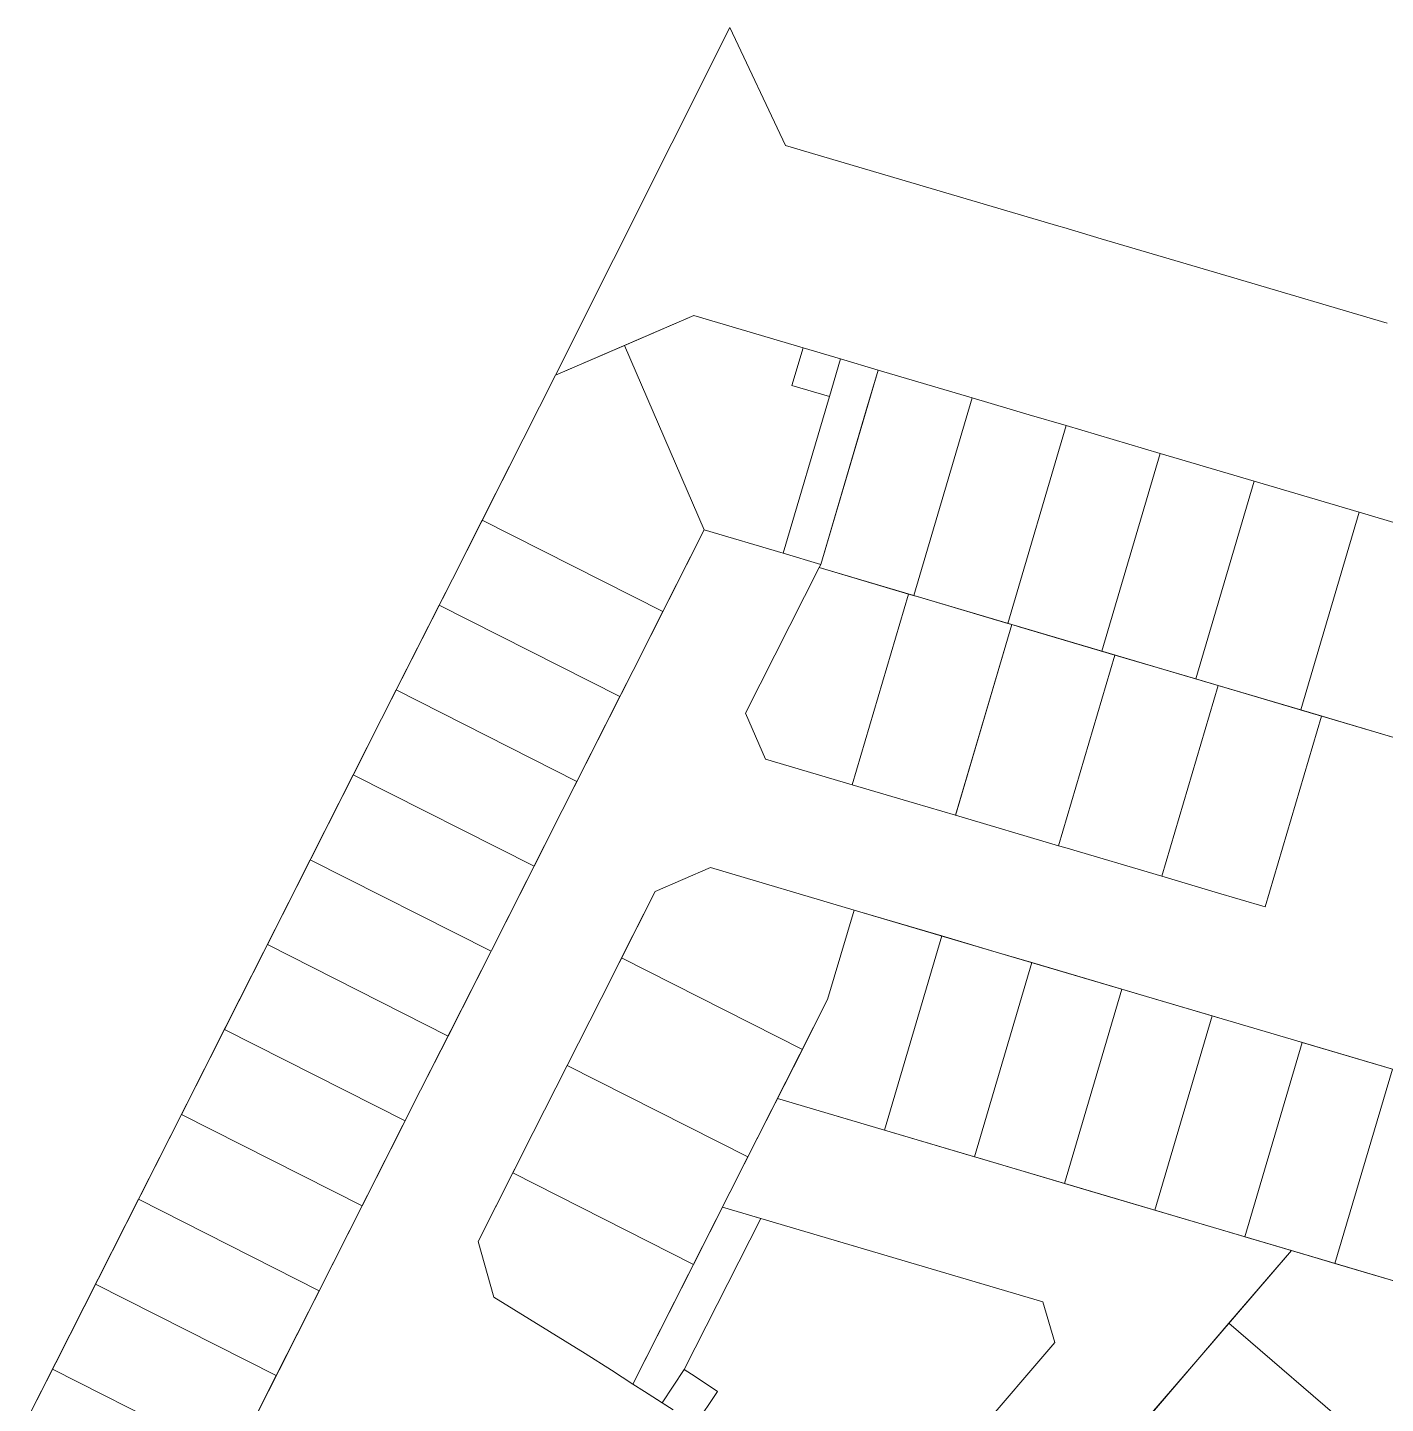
# Model space of a CAD drawing. Header units: millimetres. Extents: x -12746 to 1016489, y -409013 to 338495.
# Drawn here: x 155959 to 363804, y 127912 to 338495 of the extents above; entities that cross this region are included whole.
import ezdxf

# ---------------------------------------------------------------- set-up
doc = ezdxf.new("R2010")
doc.units = ezdxf.units.MM
doc.layers.add('A-DETL', color=90, linetype='Continuous', lineweight=9)

msp = doc.modelspace()

# ---------------------------------------------------------------- linework, layer by layer
at = {"layer": 'A-DETL'}
for p, q in [((263469.4, 338494.5), (236770.4, 285277.5)), ((271992.4, 320443.5), (263469.4, 338494.5)), ((276977.4, 318970.5), (271992.4, 320443.5)), ((313821.4, 308082.5), (276977.4, 318970.5)), ((314551.4, 307866.5), (313821.4, 308082.5)), ((320307.4, 306168.5), (314551.4, 307866.5)), ((340255.4, 300274.5), (320307.4, 306168.5)), ((364038.4, 293248.5), (340255.4, 300274.5)), ((236768.4, 285275.5), (257927.4, 294408.5)), ((247347.9, 289842), (257927.4, 294408.5)), ((257927.4, 294408.5), (274652.4, 289467.5)), ((257927.4, 294408.5), (274652.4, 289467.5)), ((236768.4, 285275.5), (247347.9, 289842)), ((259535.4, 261609.5), (247347.9, 289842)), ((247347.9, 289842), (259535.4, 261609.5)), ((259535.4, 261609.5), (247347.9, 289842)), ((274652.4, 289467.5), (272952.4, 283713.5)), ((274652.4, 289467.5), (272952.4, 283713.5)), ((274652.4, 289467.5), (272952.4, 283713.5)), ((274652.4, 289467.5), (272952.4, 283713.5)), ((274652.4, 289467.5), (272952.4, 283713.5)), ((280406.4, 287767.5), (274652.4, 289467.5)), ((280406.4, 287767.5), (274652.4, 289467.5)), ((280406.4, 287767.5), (274652.4, 289467.5)), ((278706.4, 282012.5), (280406.4, 287767.5)), ((278706.4, 282012.5), (280406.4, 287767.5)), ((280406.4, 287767.5), (278706.4, 282012.5)), ((278706.4, 282012.5), (280406.4, 287767.5)), ((278706.4, 282012.5), (280406.4, 287767.5)), ((280406.4, 287767.5), (286160.4, 286067.5)), ((286160.4, 286067.5), (280406.4, 287767.5)), ((231819.4, 275495.5), (236768.4, 285275.5)), ((231819.4, 275495.5), (236768.4, 285275.5)), ((236770.4, 285277.5), (231877.9, 275609.2)), ((286160.4, 286067.5), (277377.4, 256337.5)), ((286160.4, 286067.5), (284494.4, 280427.5)), ((284494.4, 280427.5), (286160.4, 286067.5)), ((286160.4, 286067.5), (284494.4, 280427.5)), ((300545.7, 281817.5), (286160.4, 286067.5)), ((272952.4, 283713.5), (278706.4, 282012.5)), ((272952.4, 283713.5), (278706.4, 282012.5)), ((272952.4, 283713.5), (278706.4, 282012.5)), ((272952.4, 283713.5), (278706.4, 282012.5)), ((272952.4, 283713.5), (278706.4, 282012.5)), ((271623.4, 258037.5), (278706.4, 282012.5)), ((278706.4, 282012.5), (271623.4, 258037.5)), ((278706.4, 282012.5), (271623.4, 258037.5)), ((278706.4, 282012.5), (271623.4, 258037.5)), ((284494.4, 280427.5), (277377.4, 256337.5)), ((277377.4, 256337.5), (284494.4, 280427.5)), ((284494.4, 280427.5), (277377.4, 256337.5)), ((300545.7, 281817.7), (291604, 251550.5)), ((291604, 251550.4), (300545.7, 281817.7)), ((291604, 251550.5), (300545.7, 281817.5)), ((300545.7, 281817.7), (309268.4, 279240.5)), ((309268.4, 279240.5), (314931, 277567.6)), ((314931, 277567.6), (305989.3, 247300.5)), ((314931, 277567.6), (305989.3, 247300.5)), ((314931, 277567.6), (305989.3, 247300.5)), ((329316.4, 273317.9), (314931, 277567.6)), ((220982.4, 254081.5), (231819.4, 275495.5)), ((231821.4, 275497.5), (225368.7, 262747)), ((225554.3, 263115.7), (231819.4, 275495.5)), ((320374.7, 243050.5), (329316.4, 273317.9)), ((329316.4, 273317.9), (320374.7, 243050.5)), ((320374.7, 243050.4), (329316.4, 273317.9)), ((329316.4, 273317.9), (332286.4, 272440.5)), ((332286.4, 272440.5), (343701.5, 269067.1)), ((343701.5, 269067.1), (334760, 238800.5)), ((334760, 238800.5), (343701.5, 269067.1)), ((343701.5, 269067.1), (334760, 238800.5)), ((343701.5, 269067.1), (355300.4, 265639.5)), ((355300.4, 265639.5), (359793.1, 264312.5)), ((359793.1, 264312.5), (350851.7, 234046.3)), ((350851.7, 234046.3), (359793.1, 264312.5)), ((350851.7, 234046.3), (359793.1, 264312.5)), ((359793.1, 264312.5), (370166.4, 261248.5)), ((220982.4, 254081.5), (225554.3, 263115.7)), ((225368.7, 262747), (220984.4, 254083.5)), ((253213.8, 249118), (225554.3, 263115.7)), ((253213.8, 249118), (225554.3, 263115.7)), ((225554.3, 263115.7), (253213.8, 249118)), ((259535.4, 261609.5), (248642.4, 240084.5)), ((259535.4, 261609.5), (253213.8, 249118)), ((271623.4, 258037.5), (259535.4, 261609.5)), ((271623.4, 258037.5), (259535.4, 261609.5)), ((277377.4, 256337.5), (271623.4, 258037.5)), ((271623.4, 258037.5), (277377.4, 256337.5)), ((265856.4, 233570.5), (277120.3, 255829.5)), ((277377.4, 256337.5), (277120.3, 255829.5)), ((277120.3, 255829.5), (365060.7, 229848.5)), ((277120.3, 255829.5), (290815, 251783.6)), ((277120.3, 255829.5), (291604, 251550.5)), ((210145.4, 232668.5), (220982.4, 254081.5)), ((220984.4, 254083.5), (218860.5, 249886.9)), ((218969.3, 250103.9), (220982.4, 254081.5)), ((282190.2, 222590.4), (290815, 251783.5)), ((290815, 251783.6), (282190.4, 222591.3)), ((282190.4, 222591.3), (290815, 251783.5)), ((290815, 251783.5), (292483.3, 251290.7)), ((292483.3, 251290.7), (291604, 251550.4)), ((292483.3, 251290.7), (306609.5, 247117.2)), ((305989.3, 247300.5), (292483.3, 251290.7)), ((218860.5, 249886.9), (212352.1, 237026.9)), ((218969.3, 250103.9), (212394.6, 237112.9)), ((246629.1, 236106.1), (218969.3, 250103.9)), ((246629.1, 236106.1), (218969.3, 250103.9)), ((218969.3, 250103.9), (246629.1, 236106.1)), ((253213.8, 249118), (248642.4, 240084.5)), ((306609.5, 247117.2), (297984.7, 217924.1)), ((297985, 217924.8), (306609.5, 247117.2)), ((306609.5, 247117.2), (297985, 217924.8)), ((305989.3, 247300.5), (306609.5, 247117.2)), ((306609.5, 247117.2), (307717.2, 246790)), ((306609.5, 247117.2), (307717.2, 246790)), ((307717.2, 246790), (322404.1, 242450.9)), ((307717.2, 246790), (320374.7, 243050.5)), ((313779.3, 213257.8), (322404.1, 242450.9)), ((313779.3, 213258), (322404.1, 242450.9)), ((322404.1, 242450.9), (313779.3, 213257.8)), ((322404.1, 242450.9), (320374.7, 243050.4)), ((322404.1, 242450.9), (322951.1, 242289.3)), ((334760, 238800.5), (322404.1, 242450.9)), ((322951.1, 242289.3), (338198.6, 237784.6)), ((248642.4, 240084.5), (237805.4, 218669.5)), ((248642.4, 240084.5), (246629.1, 236106.1)), ((338198.6, 237784.6), (334760, 238800.5)), ((210145.4, 232668.5), (212394.6, 237112.9)), ((212352.1, 237026.9), (210147.4, 232670.5)), ((212394.6, 237112.9), (240054.9, 223114.8)), ((240054.9, 223114.8), (212394.6, 237112.9)), ((212394.6, 237112.9), (240054.9, 223114.8)), ((240054.9, 223114.8), (246629.1, 236106.1)), ((329573.8, 208591.4), (338198.6, 237784.6)), ((329573.8, 208591.5), (338198.6, 237784.6)), ((338198.6, 237784.6), (329573.8, 208591.4)), ((338198.6, 237784.6), (350851.7, 234046.3)), ((338198.6, 237784.6), (353993.2, 233118.2)), ((365060.7, 229848.4), (350851.7, 234046.3)), ((199308.4, 211254.5), (210145.4, 232668.5)), ((205820.1, 224121.8), (210145.4, 232668.5)), ((210147.4, 232670.5), (205843.9, 224166.7)), ((268900.4, 226517.5), (265856.4, 233570.5)), ((345368.4, 203925.1), (353993.2, 233118.2)), ((353993.2, 233118.2), (345368.4, 203925.1)), ((282190.4, 222591.3), (268900.4, 226517.5)), ((205820.1, 224121.8), (199245.7, 211130.6)), ((205843.9, 224166.7), (199335.7, 211306.6)), ((233480.4, 210123.7), (205820.1, 224121.8)), ((205820.1, 224121.8), (233480.4, 210123.7)), ((233480.4, 210123.7), (205820.1, 224121.8)), ((240054.9, 223114.8), (237805.4, 218669.5)), ((291701.4, 219781.5), (282190.4, 222591.3)), ((297985, 217924.8), (291701.4, 219781.5)), ((237805.4, 218669.5), (226968.4, 197256.5)), ((237805.4, 218669.5), (233480.4, 210123.7)), ((313779.3, 213257.8), (297985, 217924.8)), ((314718.4, 212980.5), (313779.3, 213258)), ((329573.8, 208591.4), (314718.4, 212980.5)), ((188471.4, 189840.5), (199308.4, 211254.5)), ((199245.7, 211130.6), (192671.2, 198139.5)), ((199310.4, 211256.5), (192827.6, 198446.5)), ((226905.7, 197132.7), (199245.7, 211130.6)), ((226905.7, 197132.7), (199245.7, 211130.6)), ((199245.7, 211130.6), (226905.7, 197132.7)), ((233480.4, 210123.7), (226968.4, 197256.5)), ((252036.4, 206263.5), (260500.4, 209917.5)), ((252036.4, 206263.5), (260500.4, 209917.5)), ((260500.4, 209917.5), (282458.4, 203429.5)), ((260500.4, 209917.5), (282458.4, 203429.5)), ((337734.4, 206180.5), (329573.8, 208591.5)), ((243761.4, 189913.5), (252036.4, 206263.5)), ((246892.4, 196099.5), (252036.4, 206263.5)), ((345368.4, 203925.1), (337734.4, 206180.5)), ((278407.6, 189719.8), (282458.5, 203430.1)), ((278407.6, 189719.8), (282458.4, 203429.5)), ((282458.4, 203429.5), (278407.6, 189719.8)), ((282458.4, 203429.5), (295884.8, 199463.2)), ((282458.4, 203429.5), (304221.4, 197000.5)), ((186096.8, 185148.3), (192671.2, 198139.5)), ((192827.6, 198446.5), (188473.4, 189842.5)), ((192671.2, 198139.5), (220330.8, 184141.8)), ((220330.8, 184141.8), (192671.2, 198139.5)), ((192671.2, 198139.5), (220330.8, 184141.8)), ((295884.8, 199463.2), (287100.8, 169733.7)), ((287100.8, 169733.7), (295884.8, 199463.2)), ((295884.8, 199463.2), (287100.8, 169733.7)), ((295884.8, 199463.2), (304221.4, 197000.5)), ((226968.4, 197256.5), (216130.4, 175842.5)), ((220330.8, 184141.8), (226905.7, 197132.7)), ((243761.4, 189913.5), (246892.2, 196099.6)), ((246892.2, 196099.6), (274552.1, 182101.4)), ((246892.4, 196099.5), (274552.1, 182101.4)), ((274552.1, 182101.4), (246892.4, 196099.5)), ((304221.4, 197000.5), (309678.6, 195388.2)), ((304221.4, 197000.5), (327237.4, 190200.5)), ((309678.6, 195388.2), (300894.5, 165658.1)), ((300894.5, 165658.1), (309678.6, 195388.2)), ((309678.6, 195388.2), (300894.5, 165658.1)), ((323472.4, 191312.9), (309678.6, 195388.2)), ((177634.4, 168426.5), (188471.4, 189840.5)), ((188473.4, 189842.5), (186319.4, 185586.3)), ((233370.4, 169379.5), (243761.4, 189913.5)), ((238565.9, 179646.5), (243761.4, 189913.5)), ((248629.2, 130878.6), (278407.6, 189719.8)), ((270739.5, 174567.8), (278407.6, 189719.8)), ((278407.6, 189719.8), (274552.1, 182101.4)), ((323472.4, 191312.9), (314688.2, 161582.6)), ((314688.3, 161583.1), (323472.4, 191312.9)), ((314688.3, 161583.1), (323472.4, 191312.9)), ((323472.4, 191312.9), (327237.4, 190200.5)), ((327237.4, 190200.5), (337266, 187237.2)), ((327237.4, 190200.5), (338791.4, 186786.5)), ((186319.4, 185586.3), (179811.3, 172726.2)), ((337266, 187237.2), (328481.9, 157507.1)), ((337266, 187237.2), (328482.1, 157507.6)), ((328482.1, 157507.6), (337266, 187237.2)), ((337266, 187237.2), (338791.4, 186786.5)), ((338791.4, 186786.5), (350251.4, 183400.5)), ((338791.4, 186786.5), (350251.4, 183400.5)), ((186096.8, 185148.3), (179522.3, 172157.1)), ((213756, 171150.8), (186096, 185148.7)), ((213756, 171150.8), (186096.8, 185148.3)), ((213756, 171150.8), (186096.8, 185148.3)), ((220330.8, 184141.8), (216130.4, 175842.5)), ((350251.4, 183400.5), (351059.7, 183161.6)), ((350251.4, 183400.5), (373268.4, 176599.5)), ((274552.1, 182101.4), (266225.6, 165648.4)), ((351059.7, 183161.6), (342275.6, 153431.6)), ((351059.7, 183161.6), (342275.7, 153431.9)), ((351059.7, 183161.6), (342275.7, 153431.9)), ((364853.4, 179085.9), (351059.7, 183161.6)), ((233370.4, 169379.5), (238565.9, 179646.5)), ((266225.6, 165648.4), (238565.9, 179646.5)), ((238565.9, 179646.5), (266225.6, 165648.4)), ((266225.6, 165648.4), (238565.9, 179646.5)), ((356069.3, 149356.1), (364853.4, 179085.9)), ((356069.3, 149356.1), (364853.4, 179085.9)), ((364853.4, 179085.9), (356069.3, 149356.1)), ((216130.4, 175842.5), (205293.4, 154428.5)), ((216130.4, 175842.5), (213756, 171150.8)), ((179811.3, 172726.2), (177636.4, 168428.5)), ((410776.6, 133192.1), (270739.5, 174567.8)), ((287100.8, 169733.7), (270739.5, 174567.8)), ((179522.3, 172157.1), (172947.9, 159166)), ((207181.6, 158159.6), (179521.5, 172157.5)), ((179522.3, 172157.1), (207181.6, 158159.6)), ((207181.6, 158159.6), (179522.3, 172157.1)), ((207181.6, 158159.6), (213756, 171150.8)), ((224920.4, 152683.5), (233370.4, 169379.5)), ((230239.5, 163193.4), (233370.4, 169379.5)), ((287100.8, 169733.7), (300894.5, 165658.1)), ((166797.4, 147012.5), (177634.4, 168426.5)), ((177636.4, 168428.5), (173303.1, 159866)), ((257899, 149195.4), (266225.6, 165648.4)), ((300964.4, 165637.5), (314688.3, 161583.1)), ((318454.4, 160470.5), (300964.4, 165637.5)), ((230239.5, 163193.4), (224920.4, 152683.5)), ((230239.3, 163193.5), (257899, 149195.4)), ((257899, 149195.4), (230239.5, 163193.4)), ((257899, 149195.4), (230239.5, 163193.4)), ((318454.4, 160470.5), (314688.3, 161583.1)), ((328482.1, 157507.6), (318454.4, 160470.5)), ((341468.4, 153670.5), (318454.4, 160470.5)), ((172947.9, 159166), (166797.4, 147012.5)), ((173303.1, 159866), (166799.4, 147014.5)), ((200607.1, 145168.4), (172947.1, 159166.4)), ((200607.1, 145168.4), (172947.9, 159166)), ((172947.9, 159166), (200607.1, 145168.4)), ((200607.1, 145168.4), (207181.6, 158159.6)), ((248629.2, 130878.6), (262339.1, 157968.8)), ((262339.1, 157968.8), (311341.4, 143489.5)), ((262339.1, 157968.8), (268188.9, 156240.3)), ((268188.9, 156240.3), (256474.9, 133093.9)), ((256474.9, 133093.9), (268188.9, 156240.3)), ((268188.9, 156240.3), (256474.9, 133093.9)), ((268188.9, 156240.3), (311341.4, 143489.5)), ((341468.4, 153670.5), (328482.1, 157507.6)), ((205293.4, 154428.5), (194456.4, 133014.5)), ((224920.4, 152683.5), (227320.4, 144184.5)), ((227320.4, 144184.5), (224920.4, 152683.5)), ((342275.7, 153431.9), (341468.4, 153670.5)), ((349400.4, 151326.5), (341468.4, 153670.5)), ((342275.7, 153431.9), (349400.4, 151326.5)), ((335072.4, 134635.5), (349400.4, 151326.5)), ((339833.6, 140182), (349400.4, 151326.5)), ((349400.4, 151326.5), (356069.3, 149356.1)), ((349400.4, 151326.5), (378454.4, 142742.1)), ((248629.2, 130878.6), (257899, 149195.4)), ((356069.3, 149356.1), (369863, 145280.6)), ((155959.4, 125598.5), (166797.4, 147012.5)), ((166373.4, 146174.8), (159798.5, 133183.9)), ((166799.4, 147014.5), (160286.4, 134146)), ((194032.7, 132177.3), (166372.6, 146175.2)), ((166797.4, 147012.5), (166373.4, 146174.8)), ((194032.7, 132177.3), (166373.4, 146174.8)), ((166373.4, 146174.8), (194032.7, 132177.3)), ((194032.7, 132177.3), (200607.1, 145168.4)), ((227320.4, 144184.5), (241322.4, 135564.5)), ((241322.4, 135564.5), (227320.4, 144184.5)), ((311341.4, 143489.5), (313187.4, 137236.5)), ((311341.4, 143489.5), (313187.4, 137236.5)), ((335072.4, 134635.5), (339833.6, 140182)), ((339833.3, 140182.4), (363355.8, 119989.8)), ((363355.8, 119989.8), (339833.6, 140182)), ((339833.6, 140182), (363355.8, 119989.8)), ((313187.4, 137236.5), (289903.4, 110112.5)), ((313187.4, 137236.5), (289903.4, 110112.5)), ((241322.4, 135564.5), (245344.4, 132985.5)), ((245344.4, 132985.5), (241322.4, 135564.5)), ((159798.5, 133183.9), (155959.4, 125598.5)), ((160286.4, 134146), (155961.4, 125600.5)), ((187458.2, 119186.1), (159798.2, 133184.1)), ((159798.5, 133183.9), (187458.2, 119186.1)), ((187458.2, 119186.1), (159798.5, 133183.9)), ((194456.4, 133014.5), (183619.4, 111600.5)), ((245344.4, 132985.5), (248629.4, 130878.5)), ((245344.4, 132985.5), (248629.2, 130878.6)), ((248629.4, 130878.5), (245344.4, 132985.5)), ((256474.9, 133093.9), (253080.4, 128024.1)), ((253080.4, 128024.1), (256474.9, 133093.9)), ((256474.9, 133093.9), (253080.4, 128024.1)), ((258129.3, 132032.6), (256474.9, 133093.9)), ((256474.9, 133093.9), (258129.3, 132032.6)), ((258129.3, 132032.6), (256474.9, 133093.9)), ((318475.4, 115302.5), (335072.4, 134635.5)), ((327047.3, 125287.5), (335072.4, 134635.5)), ((187458.2, 119186.1), (194032.7, 132177.3)), ((250395.4, 129746.5), (248629.2, 130878.6)), ((248629.4, 130878.5), (250395.4, 129746.5)), ((250395.4, 129746.5), (248629.4, 130878.5)), ((261565.1, 129732.2), (258129.3, 132032.6)), ((258129.3, 132032.6), (261565.1, 129732.2)), ((261565.1, 129732.2), (258129.3, 132032.6)), ((254785.4, 126930.5), (250395.4, 129746.5)), ((253080.4, 128024.1), (250395.4, 129746.5)), ((261565.1, 129732.2), (258171.3, 124663.4)), ((261565.1, 129732.2), (258171.3, 124663.4)), ((258171.3, 124663.4), (261565.1, 129732.2)), ((253080.4, 128024.1), (254785.4, 126930.5)), ((254785.4, 126930.5), (253080.4, 128024.1))]:
    msp.add_line(p, q, dxfattribs=at)

doc.saveas('drawing.dxf')
